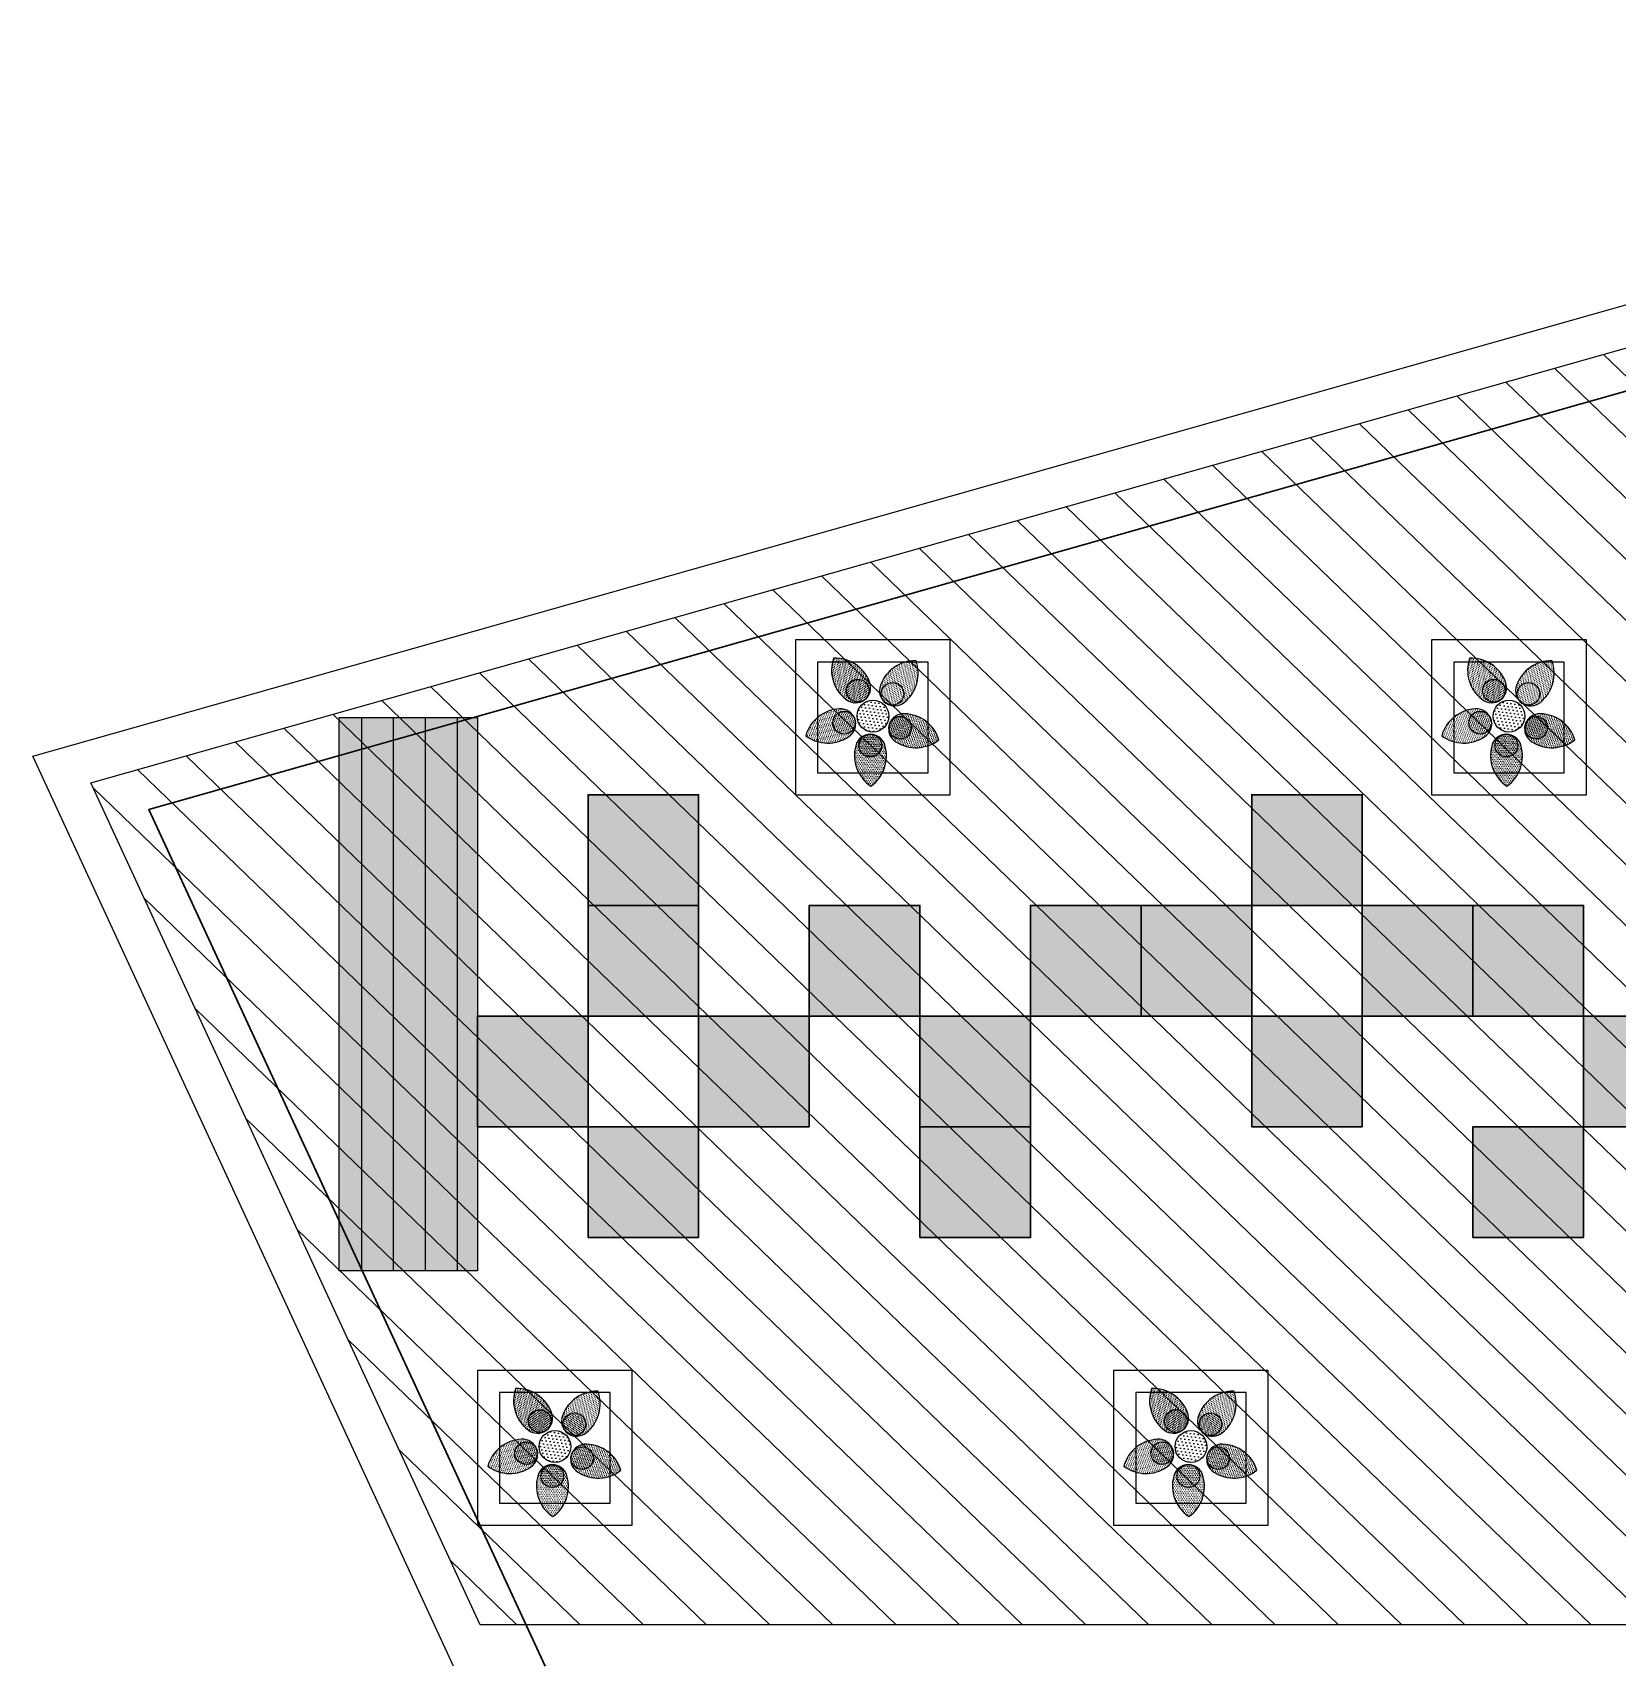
# Model space of a CAD drawing. Header units: millimetres. Extents: x 60.6 to 115.2, y 47.4 to 73.6.
# Drawn here: x 60.56 to 66.29, y 66.14 to 72.05 of the extents above; entities that cross this region are included whole.
import ezdxf

# ---------------------------------------------------------------- set-up
doc = ezdxf.new("R2010")
doc.units = ezdxf.units.MM
for name, color, linetype in [('1-furnitura', 250, 'Continuous'), ('3', 4, 'Continuous'), ('bord', 251, 'Continuous'), ('tree 3', 96, 'Continuous')]:
    doc.layers.add(name, color=color, linetype=linetype)
doc.layers.add('hatch 3', color=7, linetype='Continuous', true_color=0x57792a)
doc.layers.add('paving', color=251, linetype='Continuous', lineweight=30)
doc.linetypes.add('FENCELINE1', pattern='A,6.35,-2.54,[133,ltypeshp.shx,S=2.54,R=0,X=-2.54,Y=0],-2.54,25.4', length=36.83)
pattern_1 = [(0, (-555.04357, -382.48519), (0.02778125, 0.0555625), [0, -0.0555625])]
pattern_2 = [(72, (192.247137, -646.07223), (-0.0442581993, 0.0435912956), [0, -0.0555625])]
pattern_3 = [(144, (673.85884, -16.809406), (-0.0551343215, -0.0286215977), [0, -0.0555625])]
pattern_4 = [(216, (224.22053, 635.683446), (0.0101833147, -0.061280416), [0, -0.0555625])]
pattern_5 = [(288, (-535.28293, 409.68338), (0.061427956, -0.009251782), [0, -0.0555625])]

# ---------------------------------------------------------------- blocks, each defined once
blk = doc.blocks.new('f6')
at = {"true_color": 0x297dd6}
h = blk.add_hatch(dxfattribs=at)
h.set_pattern_fill('DOTS', color=152, scale=0.035, style=0)
h.set_pattern_definition(pattern_1)
edge = h.paths.add_edge_path()
edge.add_arc((0.758, 1.239), 1.166, 124.6664, 195.8507)
edge.add_arc((0.095, 1.042), 0.474, 194.8313, 345.1687)
edge.add_arc((-0.568, 1.239), 1.166, 344.1493, 415.3336)
h = blk.add_hatch()
h.set_pattern_fill('DOTS', color=6, scale=0.035, style=0)
h.set_pattern_definition(pattern_1)
edge = h.paths.add_edge_path()
edge.add_arc((0.095, 0.924), 0.356, 0, 360)
h = blk.add_hatch(dxfattribs=at)
h.set_pattern_fill('DOTS', color=152, scale=0.035, angle=72, style=0)
h.set_pattern_definition(pattern_2)
edge = h.paths.add_edge_path()
edge.add_arc((-0.944, 1.104), 1.166, 196.6664, 267.8507)
edge.add_arc((-0.962, 0.413), 0.474, 266.8313, 417.1687)
edge.add_arc((-1.354, -0.157), 1.166, 56.1493, 127.3336)
h = blk.add_hatch()
h.set_pattern_fill('DOTS', color=6, scale=0.035, angle=72, style=0)
h.set_pattern_definition(pattern_2)
edge = h.paths.add_edge_path()
edge.add_arc((-0.85, 0.376), 0.356, 0, 360)
h = blk.add_hatch(dxfattribs=at)
h.set_pattern_fill('DOTS', color=152, scale=0.035, angle=-72, style=0)
h.set_pattern_definition(pattern_5)
edge = h.paths.add_edge_path()
edge.add_arc((1.413, -0.338), 1.166, 52.6664, 123.8507)
edge.add_arc((1.021, 0.231), 0.474, 122.8313, 273.1687)
edge.add_arc((1.003, 0.923), 1.166, 272.1493, 343.3336)
h = blk.add_hatch()
h.set_pattern_fill('DOTS', color=6, scale=0.035, angle=-72, style=0)
h.set_pattern_definition(pattern_5)
edge = h.paths.add_edge_path()
edge.add_arc((0.909, 0.195), 0.356, 0, 360)
at = {"true_color": 0xff4242}
h = blk.add_hatch(dxfattribs=at)
h.set_pattern_fill('DOTS', color=20, scale=0.07, style=0)
h.set_pattern_definition([(0, (-555.04357, -382.48519), (0.0555625, 0.111125), [0, -0.111125])])
edge = h.paths.add_edge_path()
edge.add_arc((0, 0), 0.499, 0, 360)
at = {"true_color": 0x297dd6}
h = blk.add_hatch(dxfattribs=at)
h.set_pattern_fill('DOTS', color=152, scale=0.035, angle=144, style=0)
h.set_pattern_definition(pattern_3)
edge = h.paths.add_edge_path()
edge.add_arc((-1.342, -0.557), 1.166, 268.6664, 339.8507)
edge.add_arc((-0.69, -0.787), 0.474, 338.8313, 489.1687)
edge.add_arc((-0.269, -1.336), 1.166, 128.1493, 199.3336)
h = blk.add_hatch()
h.set_pattern_fill('DOTS', color=6, scale=0.035, angle=144, style=0)
h.set_pattern_definition(pattern_3)
edge = h.paths.add_edge_path()
edge.add_arc((-0.62, -0.692), 0.356, 0, 360)
h = blk.add_hatch(dxfattribs=at)
h.set_pattern_fill('DOTS', color=152, scale=0.035, angle=-144, style=0)
h.set_pattern_definition(pattern_4)
edge = h.paths.add_edge_path()
edge.add_arc((0.115, -1.448), 1.166, 340.6664, 411.8507)
edge.add_arc((0.535, -0.899), 0.474, 50.8313, 201.1687)
edge.add_arc((1.188, -0.669), 1.166, 200.1493, 271.3336)
h = blk.add_hatch()
h.set_pattern_fill('DOTS', color=6, scale=0.035, angle=-144, style=0)
h.set_pattern_definition(pattern_4)
edge = h.paths.add_edge_path()
edge.add_arc((0.466, -0.804), 0.356, 0, 360)
at = {"color": 152, "true_color": 0x297dd6}
for points in [[(0.095, 2.198, 0.320989), (-0.363, 0.921, 0.769668), (0.554, 0.921, 0.320989)], [(-2.061, 0.77, 0.320989), (-0.988, -0.06, 0.769668), (-0.705, 0.811, 0.320989)], [(2.12, 0.588, 0.320989), (0.764, 0.63, 0.769668), (1.047, -0.242, 0.320989)], [(-1.369, -1.722, 0.320989), (-0.248, -0.958, 0.769668), (-0.989, -0.42, 0.320989)], [(1.215, -1.834, 0.320989), (0.835, -0.532, 0.769668), (0.093, -1.071, 0.320989)]]:
    blk.add_lwpolyline(points, format="xyb", close=True, dxfattribs=at)
at = {"color": 20, "true_color": 0xff4242}
for centre, radius in [((0.095, 0.924), 0.356), ((-0.85, 0.376), 0.356), ((0.909, 0.195), 0.356), ((0, 0), 0.499), ((-0.62, -0.692), 0.356), ((0.466, -0.804), 0.356)]:
    blk.add_circle(centre, radius, dxfattribs=at)
blk = doc.blocks.new('4524')
at = {"color": 3}
for points in [[(701.652, 619.7366), (702.2117, 619.7366), (702.2117, 620.2962), (701.652, 620.2962)], [(701.732, 619.8165), (702.1318, 619.8165), (702.1318, 620.2163), (701.732, 620.2163)]]:
    blk.add_lwpolyline(points, close=True, dxfattribs=at)
at = {"xscale": 0.1152000000002311, "yscale": 0.1152000000002311, "zscale": 0.1152000000002311, "rotation": 18.75814041502329}
blk.add_blockref('f6', (701.9364, 620.0163), dxfattribs=at)

msp = doc.modelspace()

# ---------------------------------------------------------------- hatches: boundary and pattern name
at = {"layer": '1-furnitura'}
h = msp.add_hatch(color=31, dxfattribs=at)
h.set_gradient(color1=(255, 186, 117), color2=(255, 230, 204), rotation=180, one_color=1, tint=0.9, name='SPHERICAL')
h.paths.add_polyline_path([(62.1714, 69.5744), (62.1714, 67.5744), (61.6714, 67.5744), (61.6714, 69.5744)])
at = {"layer": 'hatch 3', "linetype": 'Continuous'}
h = msp.add_hatch(dxfattribs=at)
h.set_pattern_fill('ANSI31', color=256, scale=0.05, angle=91, style=0)
h.set_pattern_definition([(136, (-529.26526, -497.64566), (-0.110277016, -0.114195193), [])])
h.paths.add_polyline_path([(70.0268, 66.2946), (69.8709, 66.2946), (63.3497, 66.2946), (62.5127, 66.2946), (62.1809, 66.2946), (61.6667, 67.4056), (61.2091, 68.3944), (60.7725, 69.338), (61.7095, 69.6032), (63.5833, 70.1336), (64.9025, 70.5071), (65.7778, 70.7548), (67.7146, 71.3031), (68.687, 71.5783), (69.5052, 68.6878), (70.1127, 66.5416), (70.1709, 66.3362)])
at = {"layer": 'paving'}
h = msp.add_hatch(color=139, dxfattribs=at)
h.set_gradient(color1=(183, 211, 215), color2=(232, 241, 242), rotation=45, one_color=1, tint=0.93, name='SPHERICAL')
h.paths.add_polyline_path([(62.9709, 68.8946), (62.9709, 69.2946), (62.5709, 69.2946), (62.5709, 68.8946)])
h = msp.add_hatch(color=139, dxfattribs=at)
h.set_gradient(color1=(183, 211, 215), color2=(232, 241, 242), rotation=45, one_color=1, tint=0.93, name='SPHERICAL')
h.paths.add_polyline_path([(65.3709, 68.8946), (65.3709, 69.2946), (64.9709, 69.2946), (64.9709, 68.8946)])
h = msp.add_hatch(color=139, dxfattribs=at)
h.set_gradient(color1=(183, 211, 215), color2=(232, 241, 242), rotation=45, one_color=1, tint=0.93, name='SPHERICAL')
h.paths.add_polyline_path([(62.9709, 68.4946), (62.9709, 68.8946), (62.5709, 68.8946), (62.5709, 68.4946)])
h = msp.add_hatch(color=139, dxfattribs=at)
h.set_gradient(color1=(183, 211, 215), color2=(232, 241, 242), rotation=45, one_color=1, tint=0.93, name='SPHERICAL')
h.paths.add_polyline_path([(63.7709, 68.4946), (63.7709, 68.8946), (63.3709, 68.8946), (63.3709, 68.4946)])
h = msp.add_hatch(color=139, dxfattribs=at)
h.set_gradient(color1=(183, 211, 215), color2=(232, 241, 242), rotation=45, one_color=1, tint=0.93, name='SPHERICAL')
h.paths.add_polyline_path([(64.5709, 68.4946), (64.5709, 68.8946), (64.1709, 68.8946), (64.1709, 68.4946)])
h = msp.add_hatch(color=139, dxfattribs=at)
h.set_gradient(color1=(183, 211, 215), color2=(232, 241, 242), rotation=45, one_color=1, tint=0.93, name='SPHERICAL')
h.paths.add_polyline_path([(64.9709, 68.4946), (64.9709, 68.8946), (64.5709, 68.8946), (64.5709, 68.4946)])
h = msp.add_hatch(color=139, dxfattribs=at)
h.set_gradient(color1=(183, 211, 215), color2=(232, 241, 242), rotation=45, one_color=1, tint=0.93, name='SPHERICAL')
h.paths.add_polyline_path([(65.7709, 68.4946), (65.7709, 68.8946), (65.3709, 68.8946), (65.3709, 68.4946)])
h = msp.add_hatch(color=139, dxfattribs=at)
h.set_gradient(color1=(183, 211, 215), color2=(232, 241, 242), rotation=45, one_color=1, tint=0.93, name='SPHERICAL')
h.paths.add_polyline_path([(66.1709, 68.4946), (66.1709, 68.8946), (65.7709, 68.8946), (65.7709, 68.4946)])
h = msp.add_hatch(color=139, dxfattribs=at)
h.set_gradient(color1=(183, 211, 215), color2=(232, 241, 242), rotation=45, one_color=1, tint=0.93, name='SPHERICAL')
h.paths.add_polyline_path([(62.5709, 68.0946), (62.5709, 68.4946), (62.1709, 68.4946), (62.1709, 68.0946)])
h = msp.add_hatch(color=139, dxfattribs=at)
h.set_gradient(color1=(183, 211, 215), color2=(232, 241, 242), rotation=45, one_color=1, tint=0.93, name='SPHERICAL')
h.paths.add_polyline_path([(63.3709, 68.0946), (63.3709, 68.4946), (62.9709, 68.4946), (62.9709, 68.0946)])
h = msp.add_hatch(color=139, dxfattribs=at)
h.set_gradient(color1=(183, 211, 215), color2=(232, 241, 242), rotation=45, one_color=1, tint=0.93, name='SPHERICAL')
h.paths.add_polyline_path([(64.1709, 68.0946), (64.1709, 68.4946), (63.7709, 68.4946), (63.7709, 68.0946)])
h = msp.add_hatch(color=139, dxfattribs=at)
h.set_gradient(color1=(183, 211, 215), color2=(232, 241, 242), rotation=45, one_color=1, tint=0.93, name='SPHERICAL')
h.paths.add_polyline_path([(65.3709, 68.0946), (65.3709, 68.4946), (64.9709, 68.4946), (64.9709, 68.0946)])
h = msp.add_hatch(color=139, dxfattribs=at)
h.set_gradient(color1=(183, 211, 215), color2=(232, 241, 242), rotation=45, one_color=1, tint=0.93, name='SPHERICAL')
h.paths.add_polyline_path([(66.5709, 68.0946), (66.5709, 68.4946), (66.1709, 68.4946), (66.1709, 68.0946)])
h = msp.add_hatch(color=139, dxfattribs=at)
h.set_gradient(color1=(183, 211, 215), color2=(232, 241, 242), rotation=45, one_color=1, tint=0.93, name='SPHERICAL')
h.paths.add_polyline_path([(62.9709, 67.6946), (62.9709, 68.0946), (62.5709, 68.0946), (62.5709, 67.6946)])
h = msp.add_hatch(color=139, dxfattribs=at)
h.set_gradient(color1=(183, 211, 215), color2=(232, 241, 242), rotation=45, one_color=1, tint=0.93, name='SPHERICAL')
h.paths.add_polyline_path([(64.1709, 67.6946), (64.1709, 68.0946), (63.7709, 68.0946), (63.7709, 67.6946)])
h = msp.add_hatch(color=139, dxfattribs=at)
h.set_gradient(color1=(183, 211, 215), color2=(232, 241, 242), rotation=45, one_color=1, tint=0.93, name='SPHERICAL')
h.paths.add_polyline_path([(66.1709, 67.6946), (66.1709, 68.0946), (65.7709, 68.0946), (65.7709, 67.6946)])

# ---------------------------------------------------------------- linework, layer by layer
at = {"color": 3}
for points in [[(65.031, 66.6547), (65.031, 67.2144), (64.4714, 67.2144), (64.4714, 66.6547)], [(64.9511, 66.7346), (64.9511, 67.1344), (64.5513, 67.1344), (64.5513, 66.7346)]]:
    msp.add_lwpolyline(points, close=True, dxfattribs=at)
at = {"layer": '1-furnitura', "color": 2}
msp.add_lwpolyline([(62.1714, 69.5744), (62.1714, 67.5744), (61.6714, 67.5744), (61.6714, 69.5744)], close=True, dxfattribs=at)
at = {"layer": '1-furnitura', "color": 21}
for points in [[(61.7515, 69.5744), (61.7515, 67.5744)], [(61.8668, 69.5744), (61.8668, 67.5744)], [(61.9821, 69.5744), (61.9821, 67.5744)], [(62.0975, 69.5744), (62.0975, 67.5744)]]:
    msp.add_lwpolyline(points, dxfattribs=at)
at = {"layer": '3', "color": 251, "linetype": 'Continuous', "lineweight": 18}
msp.add_line((70.0268, 66.2946), (62.1809, 66.2946), dxfattribs=at)
at = {"layer": 'bord', "color": 7, "linetype": 'FENCELINE1', "ltscale": 0.04}
msp.add_lwpolyline([(62.085, 66.1446), (60.5626, 69.4344), (68.3574, 71.641), (68.6461, 71.7227), (69.7998, 72.0493), (69.7998, 72.0493)], dxfattribs=at)
at = {"layer": 'hatch 3', "linetype": 'Continuous'}
msp.add_lwpolyline([(70.0268, 66.2946), (69.8709, 66.2946), (63.3497, 66.2946), (62.5127, 66.2946), (62.1809, 66.2946), (61.6667, 67.4056), (61.2091, 68.3944), (60.7725, 69.338), (61.7095, 69.6032), (63.5833, 70.1336), (64.9025, 70.5071), (65.7778, 70.7548), (67.7146, 71.3031), (68.687, 71.5783), (69.5052, 68.6878), (70.1127, 66.5416), (70.1709, 66.3362), (70.0268, 66.2946)], close=True, dxfattribs=at)
at = {"layer": 'paving', "color": 139}
msp.add_lwpolyline([(62.4156, 66.1446), (60.9824, 69.2415), (68.4392, 71.3523)], dxfattribs=at)
for points in [[(62.9709, 68.8946), (62.9709, 69.2946), (62.5709, 69.2946), (62.5709, 68.8946)], [(65.3709, 68.8946), (65.3709, 69.2946), (64.9709, 69.2946), (64.9709, 68.8946)], [(62.9709, 68.4946), (62.9709, 68.8946), (62.5709, 68.8946), (62.5709, 68.4946)], [(63.7709, 68.4946), (63.7709, 68.8946), (63.3709, 68.8946), (63.3709, 68.4946)], [(64.5709, 68.4946), (64.5709, 68.8946), (64.1709, 68.8946), (64.1709, 68.4946)], [(64.9709, 68.4946), (64.9709, 68.8946), (64.5709, 68.8946), (64.5709, 68.4946)], [(65.7709, 68.4946), (65.7709, 68.8946), (65.3709, 68.8946), (65.3709, 68.4946)], [(66.1709, 68.4946), (66.1709, 68.8946), (65.7709, 68.8946), (65.7709, 68.4946)], [(62.5709, 68.0946), (62.5709, 68.4946), (62.1709, 68.4946), (62.1709, 68.0946)], [(63.3709, 68.0946), (63.3709, 68.4946), (62.9709, 68.4946), (62.9709, 68.0946)], [(64.1709, 68.0946), (64.1709, 68.4946), (63.7709, 68.4946), (63.7709, 68.0946)], [(65.3709, 68.0946), (65.3709, 68.4946), (64.9709, 68.4946), (64.9709, 68.0946)], [(66.5709, 68.0946), (66.5709, 68.4946), (66.1709, 68.4946), (66.1709, 68.0946)], [(62.9709, 67.6946), (62.9709, 68.0946), (62.5709, 68.0946), (62.5709, 67.6946)], [(64.1709, 67.6946), (64.1709, 68.0946), (63.7709, 68.0946), (63.7709, 67.6946)], [(66.1709, 67.6946), (66.1709, 68.0946), (65.7709, 68.0946), (65.7709, 67.6946)]]:
    msp.add_lwpolyline(points, close=True, dxfattribs=at)

# ---------------------------------------------------------------- block references
at = {"layer": 'tree 3', "rotation": 90}
for p in [(683.6176, -632.3574), (685.9176, -632.3574), (682.4676, -634.9974), (684.7676, -634.9974)]:
    msp.add_blockref('4524', p, dxfattribs=at)

doc.saveas('drawing.dxf')
